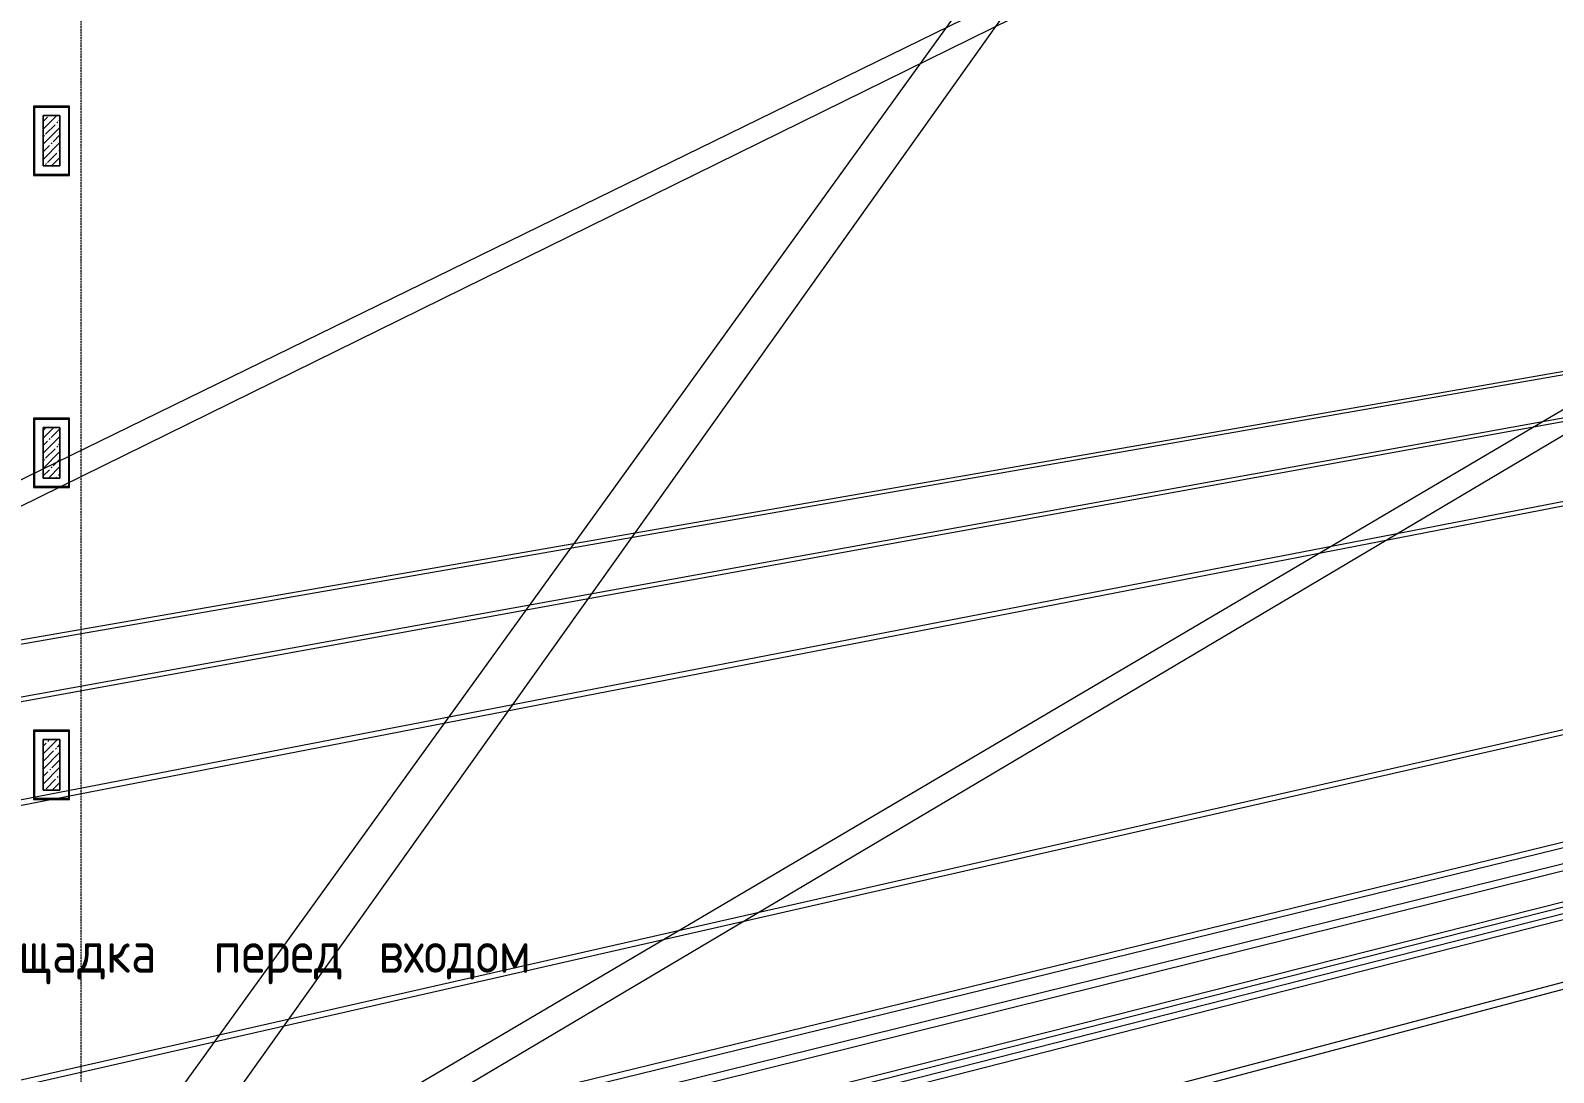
# Model space of a CAD drawing. Header units: millimetres. Extents: x -500089 to 1469082, y -290736 to 166440.
# Drawn here: x 1227604 to 1245671, y -43169 to -30814 of the extents above; entities that cross this region are included whole.
import ezdxf

# ---------------------------------------------------------------- set-up
doc = ezdxf.new("R2010")
doc.units = ezdxf.units.MM
doc.linetypes.add('ASVP_Штриховая_ш3 п1_5', pattern=[4.5, 3, -1.5])
for name, color, linetype, lineweight in [('Аннотация', 7, 'Continuous', 0), ('Линии', 7, 'Continuous', 0), ('Несущие колонны', 7, 'Continuous', 0), ('Стены отделка', 7, 'Continuous', 0), ('экспертиза ДУ пояснения', 6, 'Continuous', 0)]:
    doc.layers.add(name, color=color, linetype=linetype, lineweight=lineweight)
doc.styles.add('GOST Common_4', font='', dxfattribs={"width": 0.9, "height": 500})
doc.styles.get('GOST Common_4').set_extended_font_data('GOST Common')

# ---------------------------------------------------------------- blocks, each defined once
blk = doc.blocks.new('АР_СОШ_Верзилово_Фасады_rvt-2-З Этаж 01')
at = {"layer": 'Стены отделка', "lineweight": 9}
for p, q in [((116213, 41861), (115788, 41861)), ((115788, 41861), (115788, 41849)), ((115788, 41849), (115788, 41050)), ((115800, 41849), (116200, 41849)), ((115800, 41050), (115800, 41849)), ((116200, 41849), (116200, 41050)), ((116213, 41849), (116213, 41861)), ((116213, 41050), (116213, 41849)), ((115788, 41050), (115788, 41037)), ((115788, 41037), (116213, 41037)), ((116200, 41050), (115800, 41050)), ((116213, 41037), (116213, 41050)), ((116213, 38161), (115788, 38161)), ((115788, 38161), (115788, 38149)), ((115788, 38149), (115788, 37350)), ((115800, 38149), (116200, 38149)), ((115800, 37350), (115800, 38149)), ((116200, 38149), (116200, 37350)), ((116213, 38149), (116213, 38161)), ((116213, 37350), (116213, 38149)), ((115788, 37350), (115788, 37337)), ((115788, 37337), (116213, 37337)), ((116200, 37350), (115800, 37350)), ((116213, 37337), (116213, 37350)), ((116213, 34461), (115788, 34461)), ((115788, 34461), (115788, 34449)), ((115788, 34449), (115788, 33650)), ((115800, 34449), (116200, 34449)), ((115800, 33650), (115800, 34449)), ((116200, 34449), (116200, 33650)), ((116213, 34449), (116213, 34461)), ((116213, 33650), (116213, 34449)), ((115788, 33650), (115788, 33637)), ((115788, 33637), (116213, 33637)), ((116200, 33650), (115800, 33650)), ((116213, 33637), (116213, 33650))]:
    blk.add_line(p, q, dxfattribs=at)
blk = doc.blocks.new('ADSK_КолоннаЖБ_Прямоугольная - 200x600 мм-V272-З Этаж 01')
at = {"layer": 'Несущие колонны', "lineweight": 18}
for p, q in [((-300, 100), (300, 100)), ((-300, -100), (-300, 100)), ((300, 100), (300, -100)), ((300, -100), (-300, -100))]:
    blk.add_line(p, q, dxfattribs=at)
blk = doc.blocks.new('ADSK_КолоннаЖБ_Прямоугольная - 200x600 мм-V365-З Этаж 01')
at = {"layer": 'Несущие колонны'}
h = blk.add_hatch(dxfattribs=at)
h.set_pattern_fill('FP_151', color=256, style=0, pattern_type=2)
h.set_pattern_definition([(315, (-37750, 116000), (89.80256, 89.80256), []), (315, (-37750, 115910.2), (89.80256, 89.80256), [158.75, -31.75, 13.411, -18.339])])
h.paths.add_polyline_path([(-300, -100), (300, -100), (300, 100), (-300, 100)], flags=0)
at = {"layer": 'Несущие колонны', "lineweight": 18}
for p, q in [((-300, -100), (-300, 100)), ((-300, 100), (300, 100)), ((300, 100), (-300, 100)), ((-300, 100), (-300, -100)), ((300, 100), (300, -100)), ((300, -100), (300, 100)), ((300, -100), (-300, -100)), ((-300, -100), (300, -100))]:
    blk.add_line(p, q, dxfattribs=at)
blk = doc.blocks.new('ADSK_КолоннаЖБ_Прямоугольная - 200x600 мм-V452-З Этаж 01')
at = {"layer": 'Несущие колонны'}
h = blk.add_hatch(dxfattribs=at)
h.set_pattern_fill('FP_178', color=256, style=0, pattern_type=2)
h.set_pattern_definition([(315, (-41450, 116000), (89.80256, 89.80256), []), (315, (-41450, 115910.2), (89.80256, 89.80256), [158.75, -31.75, 13.411, -18.339])])
h.paths.add_polyline_path([(-300, -100), (300, -100), (300, 100), (-300, 100)], flags=0)
at = {"layer": 'Несущие колонны', "lineweight": 18}
for p, q in [((-300, -100), (-300, 100)), ((-300, 100), (300, 100)), ((300, 100), (-300, 100)), ((-300, 100), (-300, -100)), ((300, 100), (300, -100)), ((300, -100), (300, 100)), ((300, -100), (-300, -100)), ((-300, -100), (300, -100))]:
    blk.add_line(p, q, dxfattribs=at)

msp = doc.modelspace()

# ---------------------------------------------------------------- hatches: boundary and pattern name
at = {"layer": 'Несущие колонны'}
h = msp.add_hatch(dxfattribs=at)
h.set_pattern_fill('FP_35', color=256, style=0, pattern_type=2)
h.set_pattern_definition([(45, (1111853.59, -73570.49), (-89.80256, 89.80256), []), (45, (1111943.39, -73570.49), (-89.80256, 89.80256), [158.75, -31.75, 13.411, -18.339])])
h.paths.add_polyline_path([(1227953.586, -39820.488), (1227953.586, -39220.488), (1227753.586, -39220.488), (1227753.586, -39820.488)], flags=0)

# ---------------------------------------------------------------- linework, layer by layer
at = {"layer": 'Линии', "linetype": 'ASVP_Штриховая_ш3 п1_5'}
msp.add_line((1228203.586, -44620.488), (1228203.586, -23290.488), dxfattribs=at)
at = {"layer": 'Несущие колонны'}
for p, q in [((1227953.586, -39220.488), (1227753.586, -39220.488)), ((1227753.586, -39220.488), (1227753.586, -39820.488)), ((1227953.586, -39820.488), (1227953.586, -39220.488)), ((1227753.586, -39820.488), (1227953.586, -39820.488))]:
    msp.add_line(p, q, dxfattribs=at)
at = {"layer": 'экспертиза ДУ пояснения'}
for p, q in [((1213897.789, -64817.236), (1283545.83, 31674.308)), ((1283545.83, 31674.308), (1214821.592, -64769.152)), ((1195835.256, -64723.635), (1326541.241, 12257.695)), ((1326541.241, 12257.695), (1196759.059, -64675.551)), ((1197930.716, -50583.636), (1326541.241, 12257.695)), ((1326541.241, 12257.695), (1198854.519, -50535.552)), ((1117280.953, -58661.833), (1326068.788, -20876.663)), ((1117843.141, -68145.077), (1326068.788, -20876.663)), ((1326068.788, -20876.663), (1118204.756, -58613.748)), ((1326068.788, -20876.663), (1118766.945, -68096.993)), ((1125772.111, -69675.881), (1326068.788, -20876.663)), ((1326068.788, -20876.663), (1126695.914, -69627.797)), ((1127770.685, -55398.635), (1326068.788, -20876.663)), ((1326068.788, -20876.663), (1128694.488, -55350.551)), ((1132054.517, -70189.594), (1326068.788, -20876.663)), ((1326068.788, -20876.663), (1132978.32, -70141.509)), ((1140697.261, -69872.225), (1326068.788, -20876.663)), ((1141545.255, -56548.635), (1326068.788, -20876.663)), ((1326068.788, -20876.663), (1141621.064, -69824.14)), ((1326068.788, -20876.663), (1142469.058, -56500.551)), ((1163113.27, -61096.664), (1326068.788, -20876.663)), ((1326068.788, -20876.663), (1164037.073, -61048.58))]:
    msp.add_line(p, q, dxfattribs=at)
at = {"layer": 'экспертиза ДУ пояснения', "elevation": 0}
for points in [[(1326068.788, -20876.663), (1154765.126, -64125.446)], [(1155638.952, -64023.379), (1326068.788, -20876.663)]]:
    msp.add_lwpolyline(points, dxfattribs=at)

# ---------------------------------------------------------------- block references
msp.add_blockref('АР_СОШ_Верзилово_Фасады_rvt-2-З Этаж 01', (1111853.585, -73570.488))
at = {"layer": 'Несущие колонны', "rotation": 89.9999999999999}
for name, p in [('ADSK_КолоннаЖБ_Прямоугольная - 200x600 мм-V452-З Этаж 01', (1227853.586, -32120.488)), ('ADSK_КолоннаЖБ_Прямоугольная - 200x600 мм-V365-З Этаж 01', (1227853.586, -35820.488)), ('ADSK_КолоннаЖБ_Прямоугольная - 200x600 мм-V272-З Этаж 01', (1227853.586, -39520.488))]:
    msp.add_blockref(name, p, dxfattribs=at)

# ---------------------------------------------------------------- texts
at = {"layer": 'Аннотация', "char_height": 500, "attachment_point": 1, "style": 'GOST Common_4'}
for s, insert, width in [('Площадка', (1226480.122, -41487.048), 3783.965), ('перед', (1229774.185, -41487.048), 2164.55625), ('входом', (1231732.101, -41487.048), 2645.56875)]:
    msp.add_mtext(s, dxfattribs=dict(at, insert=insert, width=width))

doc.saveas('drawing.dxf')
